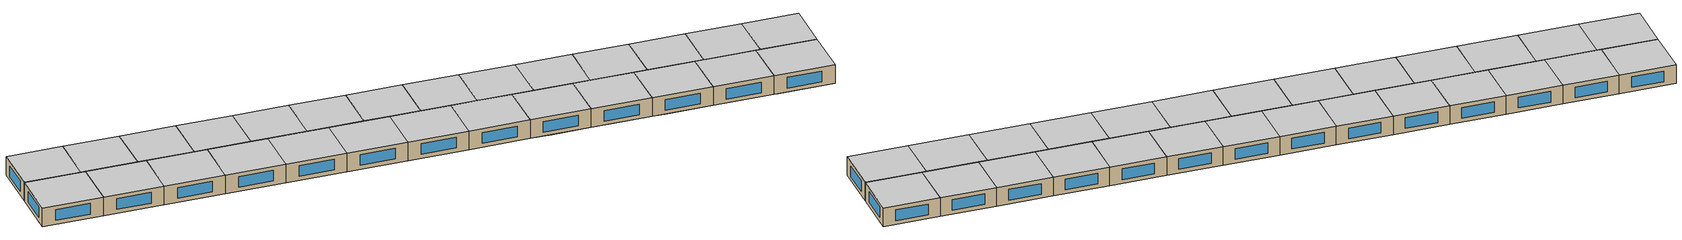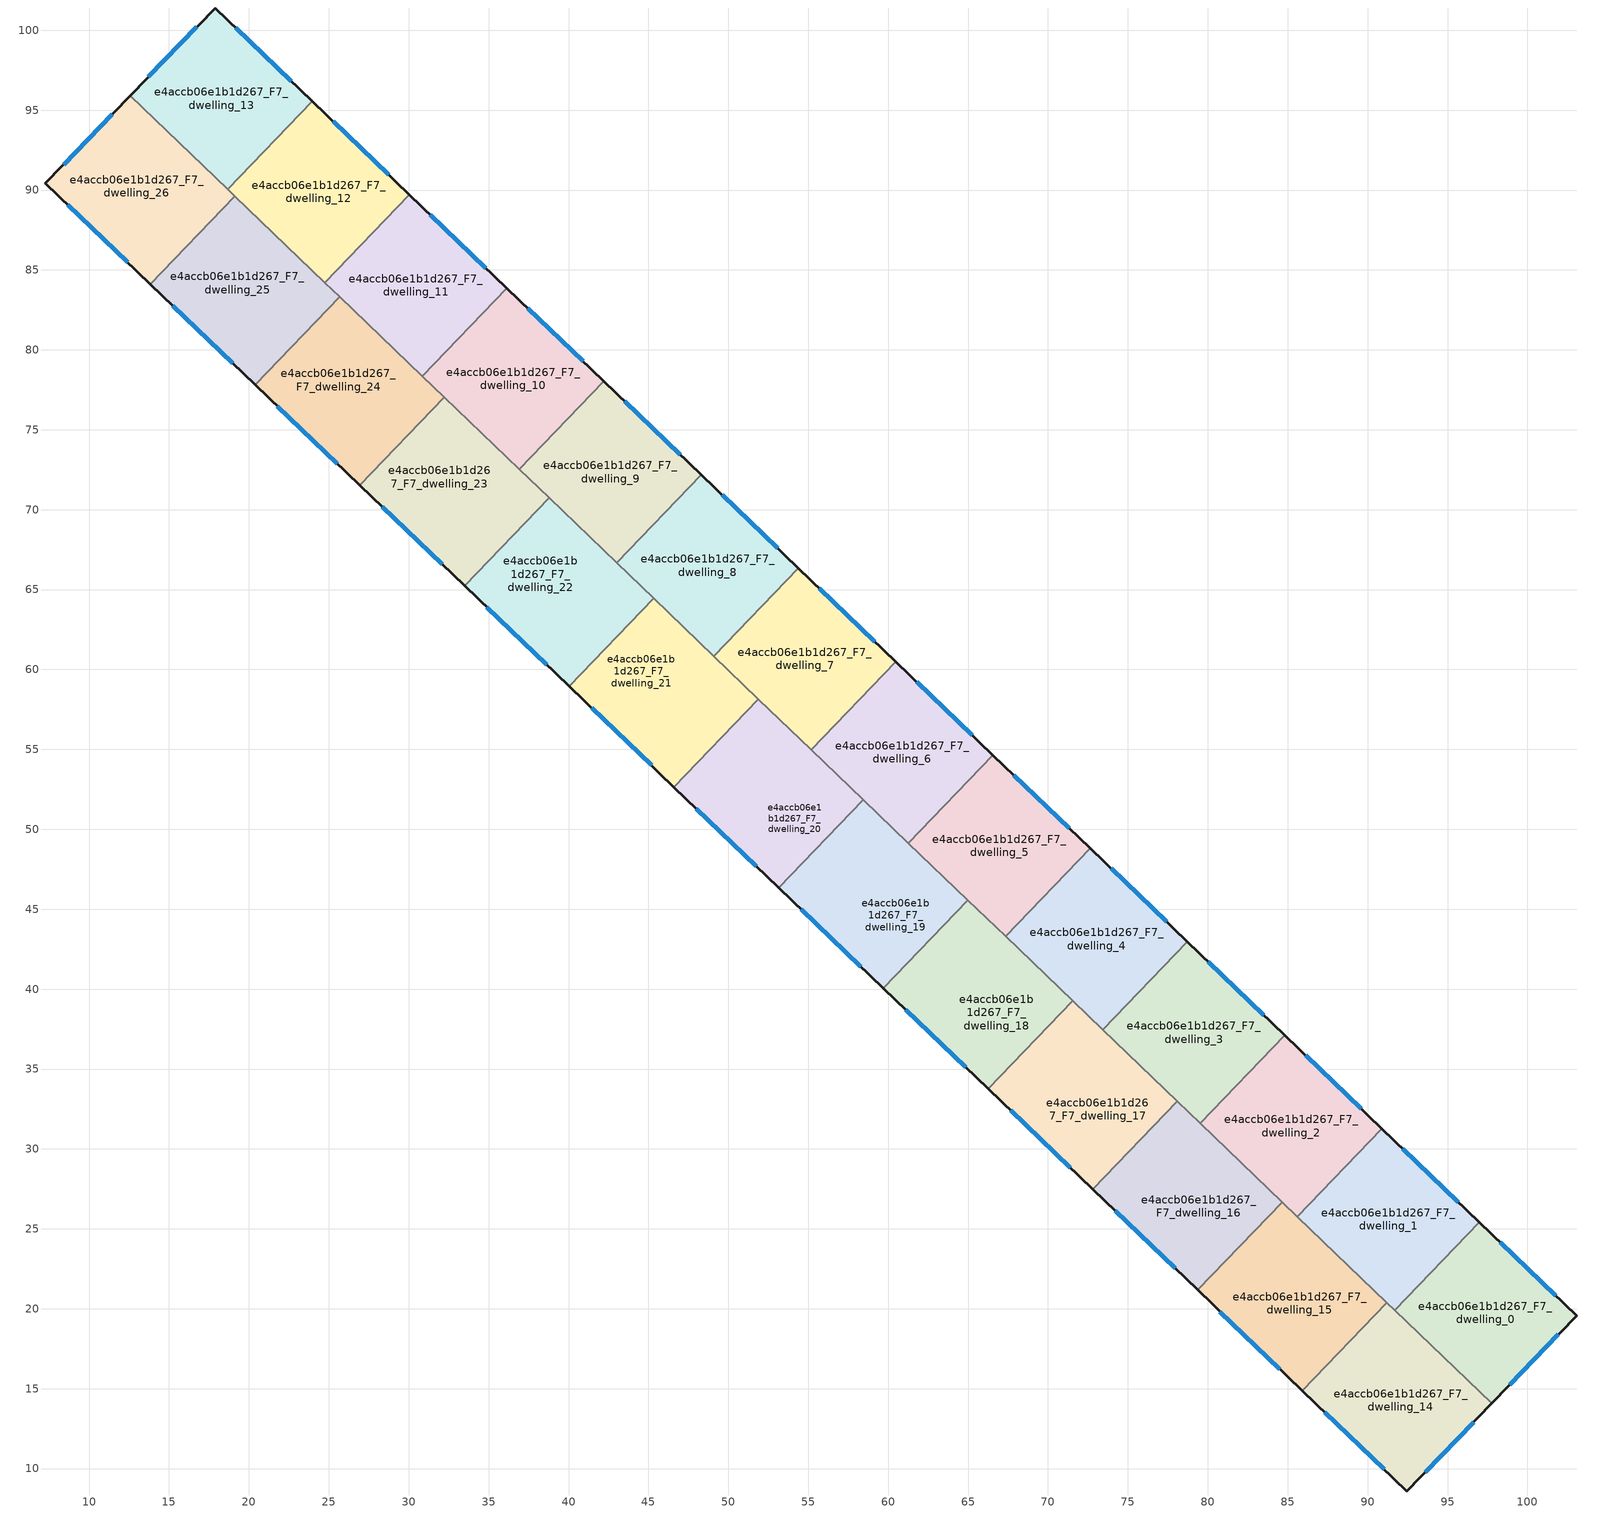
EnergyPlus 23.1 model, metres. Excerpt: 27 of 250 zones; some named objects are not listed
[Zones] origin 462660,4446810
e4accb06e1b1d267_F7_dwelling_0
 floor to e4accb06e1b1d267_F6_dwelling_0 (EU_floor_Construction): 103.08,19.57 97.77,14.08 91.69,19.91 96.98,25.42 z21
 wall outside (EU_wall_Construction): 97.77,14.08 103.08,19.57 96.98,25.42 z21:24
 wall to e4accb06e1b1d267_F7_dwelling_1 (EU_wall_Construction): 96.98,25.42 91.69,19.91 z21:24
 wall to e4accb06e1b1d267_F7_dwelling_14 (EU_wall_Construction): 91.69,19.91 97.77,14.08 z21:24
 window (EU_Window_Construction): 98.9,15.25 101.94,18.39 / 101.77,20.82 98.29,24.17 z21.64:23.36
 ceiling to e4accb06e1b1d267_F8_dwelling_0 (EU_floor_Construction): 97.77,14.08 103.08,19.57 96.98,25.42 91.69,19.91 z24
e4accb06e1b1d267_F7_dwelling_1
 floor to e4accb06e1b1d267_F6_dwelling_1 (EU_floor_Construction): 96.98,25.42 91.69,19.91 85.61,25.76 90.9,31.26 z21
 wall outside (EU_wall_Construction): 96.98,25.42 90.9,31.26 z21:24
 wall to e4accb06e1b1d267_F7_dwelling_2 (EU_wall_Construction): 90.9,31.26 85.61,25.76 z21:24
 wall to e4accb06e1b1d267_F7_dwelling_15 (EU_wall_Construction): 85.61,25.76 91.2,20.38 z21:24
 wall to e4accb06e1b1d267_F7_dwelling_14 (EU_wall_Construction): 91.2,20.38 91.69,19.91 z21:24
 window (EU_Window_Construction): 95.68,26.67 92.2,30.01 z21.64:23.36
 ceiling to e4accb06e1b1d267_F8_dwelling_1 (EU_floor_Construction): 91.69,19.91 96.98,25.42 90.9,31.26 85.61,25.76 z24
e4accb06e1b1d267_F7_dwelling_10
 floor to e4accb06e1b1d267_F6_dwelling_10 (EU_floor_Construction): 42.22,78.02 36.93,72.52 30.84,78.36 36.13,83.87 z21
 wall outside (EU_wall_Construction): 42.22,78.02 36.13,83.87 z21:24
 wall to e4accb06e1b1d267_F7_dwelling_9 (EU_wall_Construction): 36.93,72.52 42.22,78.02 z21:24
 wall to e4accb06e1b1d267_F7_dwelling_11 (EU_wall_Construction): 36.13,83.87 30.84,78.36 z21:24
 wall to e4accb06e1b1d267_F7_dwelling_23 (EU_wall_Construction): 32.23,77.03 36.93,72.52 z21:24
 wall to e4accb06e1b1d267_F7_dwelling_24 (EU_wall_Construction): 30.84,78.36 32.23,77.03 z21:24
 window (EU_Window_Construction): 40.91,79.27 37.44,82.62 z21.64:23.36
 ceiling to e4accb06e1b1d267_F8_dwelling_10 (EU_floor_Construction): 36.93,72.52 42.22,78.02 36.13,83.87 30.84,78.36 z24
e4accb06e1b1d267_F7_dwelling_11
 floor to e4accb06e1b1d267_F6_dwelling_11 (EU_floor_Construction): 36.13,83.87 30.84,78.36 24.76,84.21 30.05,89.71 z21
 wall outside (EU_wall_Construction): 36.13,83.87 30.05,89.71 z21:24
 wall to e4accb06e1b1d267_F7_dwelling_12 (EU_wall_Construction): 30.05,89.71 24.76,84.21 z21:24
 wall to e4accb06e1b1d267_F7_dwelling_24 (EU_wall_Construction): 25.67,83.33 30.84,78.36 z21:24
 wall to e4accb06e1b1d267_F7_dwelling_25 (EU_wall_Construction): 24.76,84.2 25.67,83.33 z21:24
 window (EU_Window_Construction): 34.83,85.12 31.35,88.46 z21.64:23.36
 ceiling to e4accb06e1b1d267_F8_dwelling_11 (EU_floor_Construction): 30.84,78.36 36.13,83.87 30.05,89.71 24.76,84.21 z24
e4accb06e1b1d267_F7_dwelling_12
 floor to e4accb06e1b1d267_F6_dwelling_12 (EU_floor_Construction): 30.05,89.71 24.76,84.21 18.67,90.05 23.96,95.56 z21
 wall outside (EU_wall_Construction): 30.05,89.71 23.96,95.56 z21:24
 wall to e4accb06e1b1d267_F7_dwelling_13 (EU_wall_Construction): 23.96,95.56 18.67,90.05 z21:24
 wall to e4accb06e1b1d267_F7_dwelling_25 (EU_wall_Construction): 19.12,89.62 24.76,84.21 z21:24
 wall to e4accb06e1b1d267_F7_dwelling_26 (EU_wall_Construction): 18.67,90.05 19.12,89.62 z21:24
 window (EU_Window_Construction): 28.74,90.96 25.27,94.3 z21.64:23.36
 ceiling to e4accb06e1b1d267_F8_dwelling_12 (EU_floor_Construction): 24.76,84.21 30.05,89.71 23.96,95.56 18.67,90.05 z24
e4accb06e1b1d267_F7_dwelling_13
 floor to e4accb06e1b1d267_F6_dwelling_13 (EU_floor_Construction): 23.96,95.56 18.67,90.05 12.58,95.91 17.89,101.39 z21
 wall outside (EU_wall_Construction): 23.96,95.56 17.89,101.39 12.58,95.91 z21:24
 wall to e4accb06e1b1d267_F7_dwelling_26 (EU_wall_Construction): 12.58,95.91 18.67,90.05 z21:24
 window (EU_Window_Construction): 16.75,100.22 13.72,97.08 / 22.66,96.81 19.19,100.14 z21.64:23.36
 ceiling to e4accb06e1b1d267_F8_dwelling_13 (EU_floor_Construction): 18.67,90.05 23.96,95.56 17.89,101.39 12.58,95.91 z24
e4accb06e1b1d267_F7_dwelling_14
 floor to e4accb06e1b1d267_F6_dwelling_14 (EU_floor_Construction): 97.77,14.08 92.46,8.6 86.38,14.43 91.67,19.93 z21
 floor to e4accb06e1b1d267_F6_dwelling_15 (EU_floor_Construction): 91.67,19.93 86.38,14.43 85.91,14.88 91.2,20.38 z21
 wall outside (EU_wall_Construction): 85.91,14.88 92.46,8.6 97.77,14.08 z21:24
 wall to e4accb06e1b1d267_F7_dwelling_15 (EU_wall_Construction): 91.2,20.38 85.91,14.88 z21:24
 window (EU_Window_Construction): 93.59,9.77 96.63,12.91 / 87.31,13.53 91.05,9.94 z21.64:23.36
 ceiling to e4accb06e1b1d267_F8_dwelling_14 (EU_floor_Construction): 92.46,8.6 97.77,14.08 91.2,20.38 85.91,14.88 z24
e4accb06e1b1d267_F7_dwelling_15
 floor to e4accb06e1b1d267_F6_dwelling_15 (EU_floor_Construction): 91.2,20.38 85.91,14.88 80.3,20.28 85.58,25.78 z21
 floor to e4accb06e1b1d267_F6_dwelling_16 (EU_floor_Construction): 85.58,25.78 80.3,20.28 79.36,21.17 84.65,26.68 z21
 wall outside (EU_wall_Construction): 79.36,21.17 85.91,14.88 z21:24
 wall to e4accb06e1b1d267_F7_dwelling_16 (EU_wall_Construction): 84.65,26.68 79.36,21.17 z21:24
 wall to e4accb06e1b1d267_F7_dwelling_2 (EU_wall_Construction): 85.61,25.76 84.65,26.68 z21:24
 window (EU_Window_Construction): 80.76,19.83 84.51,16.23 z21.64:23.36
 ceiling to e4accb06e1b1d267_F8_dwelling_15 (EU_floor_Construction): 85.91,14.88 91.2,20.38 84.65,26.68 79.36,21.17 z24
e4accb06e1b1d267_F7_dwelling_16
 floor to e4accb06e1b1d267_F6_dwelling_16 (EU_floor_Construction): 84.65,26.68 79.36,21.17 74.21,26.12 79.5,31.62 z21
 floor to e4accb06e1b1d267_F6_dwelling_17 (EU_floor_Construction): 79.5,31.62 74.21,26.12 72.81,27.47 78.1,32.97 z21
 wall outside (EU_wall_Construction): 72.81,27.47 79.36,21.17 z21:24
 wall to e4accb06e1b1d267_F7_dwelling_17 (EU_wall_Construction): 78.1,32.97 72.81,27.47 z21:24
 wall to e4accb06e1b1d267_F7_dwelling_2 (EU_wall_Construction): 84.65,26.68 79.52,31.6 z21:24
 wall to e4accb06e1b1d267_F7_dwelling_3 (EU_wall_Construction): 79.52,31.6 78.1,32.97 z21:24
 window (EU_Window_Construction): 74.21,26.12 77.96,22.52 z21.64:23.36
 ceiling to e4accb06e1b1d267_F8_dwelling_16 (EU_floor_Construction): 79.36,21.17 84.65,26.68 78.1,32.97 72.81,27.47 z24
e4accb06e1b1d267_F7_dwelling_17
 floor to e4accb06e1b1d267_F6_dwelling_17 (EU_floor_Construction): 78.1,32.97 72.81,27.47 68.13,31.96 73.41,37.47 z21
 floor to e4accb06e1b1d267_F6_dwelling_18 (EU_floor_Construction): 73.41,37.47 68.13,31.96 66.26,33.76 71.54,39.27 z21
 wall outside (EU_wall_Construction): 66.26,33.76 72.81,27.47 z21:24
 wall to e4accb06e1b1d267_F7_dwelling_18 (EU_wall_Construction): 71.54,39.27 66.26,33.76 z21:24
 wall to e4accb06e1b1d267_F7_dwelling_3 (EU_wall_Construction): 78.1,32.97 73.44,37.45 z21:24
 wall to e4accb06e1b1d267_F7_dwelling_4 (EU_wall_Construction): 73.44,37.45 71.54,39.27 z21:24
 window (EU_Window_Construction): 67.66,32.41 71.4,28.82 z21.64:23.36
 ceiling to e4accb06e1b1d267_F8_dwelling_17 (EU_floor_Construction): 72.81,27.47 78.1,32.97 71.54,39.27 66.26,33.76 z24
e4accb06e1b1d267_F7_dwelling_18
 floor to e4accb06e1b1d267_F6_dwelling_18 (EU_floor_Construction): 71.54,39.27 66.26,33.76 62.04,37.81 67.33,43.31 z21
 floor to e4accb06e1b1d267_F6_dwelling_19 (EU_floor_Construction): 67.33,43.31 62.04,37.81 59.7,40.06 64.99,45.56 z21
 wall outside (EU_wall_Construction): 59.7,40.06 66.26,33.76 z21:24
 wall to e4accb06e1b1d267_F7_dwelling_19 (EU_wall_Construction): 64.99,45.56 59.7,40.06 z21:24
 wall to e4accb06e1b1d267_F7_dwelling_4 (EU_wall_Construction): 71.54,39.27 67.35,43.29 z21:24
 wall to e4accb06e1b1d267_F7_dwelling_5 (EU_wall_Construction): 67.35,43.29 64.99,45.56 z21:24
 window (EU_Window_Construction): 61.11,38.71 64.85,35.11 z21.64:23.36
 ceiling to e4accb06e1b1d267_F8_dwelling_18 (EU_floor_Construction): 66.26,33.76 71.54,39.27 64.99,45.56 59.7,40.06 z24
e4accb06e1b1d267_F7_dwelling_19
 floor to e4accb06e1b1d267_F6_dwelling_20 (EU_floor_Construction): 61.24,49.16 55.96,43.65 53.15,46.35 58.44,51.86 z21
 floor adiabatic (EU_floor_Construction): 64.99,45.56 59.7,40.06 55.96,43.65 61.24,49.16 z21
 wall outside (EU_wall_Construction): 53.15,46.35 59.7,40.06 z21:24
 wall to e4accb06e1b1d267_F7_dwelling_20 (EU_wall_Construction): 58.44,51.86 53.15,46.35 z21:24
 wall to e4accb06e1b1d267_F7_dwelling_5 (EU_wall_Construction): 64.99,45.56 61.27,49.14 z21:24
 wall to e4accb06e1b1d267_F7_dwelling_6 (EU_wall_Construction): 61.27,49.14 58.44,51.86 z21:24
 window (EU_Window_Construction): 54.55,45 58.3,41.41 z21.64:23.36
 ceiling to e4accb06e1b1d267_F8_dwelling_19 (EU_floor_Construction): 59.7,40.06 64.99,45.56 58.44,51.86 53.15,46.35 z24
e4accb06e1b1d267_F7_dwelling_2
 floor to e4accb06e1b1d267_F6_dwelling_2 (EU_floor_Construction): 90.9,31.26 85.61,25.76 79.52,31.6 84.81,37.11 z21
 wall outside (EU_wall_Construction): 90.9,31.26 84.81,37.11 z21:24
 wall to e4accb06e1b1d267_F7_dwelling_3 (EU_wall_Construction): 84.81,37.11 79.52,31.6 z21:24
 window (EU_Window_Construction): 89.59,32.52 86.11,35.86 z21.64:23.36
 ceiling to e4accb06e1b1d267_F8_dwelling_2 (EU_floor_Construction): 85.61,25.76 90.9,31.26 84.81,37.11 79.52,31.6 z24
e4accb06e1b1d267_F7_dwelling_20
 floor to e4accb06e1b1d267_F6_dwelling_20 (EU_floor_Construction): 58.44,51.86 53.15,46.35 49.87,49.5 55.16,55 z21
 floor to e4accb06e1b1d267_F6_dwelling_21 (EU_floor_Construction): 55.16,55 49.87,49.5 46.6,52.64 51.88,58.15 z21
 wall outside (EU_wall_Construction): 46.6,52.64 53.15,46.35 z21:24
 wall to e4accb06e1b1d267_F7_dwelling_21 (EU_wall_Construction): 51.88,58.15 46.6,52.64 z21:24
 wall to e4accb06e1b1d267_F7_dwelling_7 (EU_wall_Construction): 55.18,54.98 51.88,58.15 z21:24
 wall to e4accb06e1b1d267_F7_dwelling_6 (EU_wall_Construction): 58.44,51.86 55.18,54.98 z21:24
 window (EU_Window_Construction): 48,51.3 51.75,47.7 z21.64:23.36
 ceiling to e4accb06e1b1d267_F8_dwelling_20 (EU_floor_Construction): 53.15,46.35 58.44,51.86 51.88,58.15 46.6,52.64 z24
e4accb06e1b1d267_F7_dwelling_21
 floor to e4accb06e1b1d267_F6_dwelling_21 (EU_floor_Construction): 51.88,58.15 46.6,52.64 43.79,55.34 49.08,60.85 z21
 floor to e4accb06e1b1d267_F6_dwelling_22 (EU_floor_Construction): 49.08,60.85 43.79,55.34 40.04,58.94 45.33,64.44 z21
 wall outside (EU_wall_Construction): 40.04,58.94 46.6,52.64 z21:24
 wall to e4accb06e1b1d267_F7_dwelling_22 (EU_wall_Construction): 45.33,64.44 40.04,58.94 z21:24
 wall to e4accb06e1b1d267_F7_dwelling_8 (EU_wall_Construction): 49.1,60.83 45.33,64.44 z21:24
 wall to e4accb06e1b1d267_F7_dwelling_7 (EU_wall_Construction): 51.88,58.15 49.1,60.83 z21:24
 window (EU_Window_Construction): 41.45,57.59 45.19,53.99 z21.64:23.36
 ceiling to e4accb06e1b1d267_F8_dwelling_21 (EU_floor_Construction): 46.6,52.64 51.88,58.15 45.33,64.44 40.04,58.94 z24
e4accb06e1b1d267_F7_dwelling_22
 floor to e4accb06e1b1d267_F6_dwelling_22 (EU_floor_Construction): 45.33,64.44 40.04,58.94 37.7,61.19 42.99,66.69 z21
 floor to e4accb06e1b1d267_F6_dwelling_23 (EU_floor_Construction): 42.99,66.69 37.7,61.19 33.49,65.23 38.78,70.74 z21
 wall outside (EU_wall_Construction): 33.49,65.23 40.04,58.94 z21:24
 wall to e4accb06e1b1d267_F7_dwelling_23 (EU_wall_Construction): 38.78,70.74 33.49,65.23 z21:24
 wall to e4accb06e1b1d267_F7_dwelling_9 (EU_wall_Construction): 43.01,66.67 38.78,70.74 z21:24
 wall to e4accb06e1b1d267_F7_dwelling_8 (EU_wall_Construction): 45.33,64.44 43.01,66.67 z21:24
 window (EU_Window_Construction): 34.89,63.88 38.64,60.29 z21.64:23.36
 ceiling to e4accb06e1b1d267_F8_dwelling_22 (EU_floor_Construction): 40.04,58.94 45.33,64.44 38.78,70.74 33.49,65.23 z24
e4accb06e1b1d267_F7_dwelling_23
 floor to e4accb06e1b1d267_F6_dwelling_24 (EU_floor_Construction): 36.91,72.54 31.62,67.03 26.94,71.53 32.23,77.03 z21
 floor to e4accb06e1b1d267_F6_dwelling_23 (EU_floor_Construction): 38.78,70.74 33.49,65.23 31.62,67.03 36.91,72.54 z21
 wall outside (EU_wall_Construction): 26.94,71.53 33.49,65.23 z21:24
 wall to e4accb06e1b1d267_F7_dwelling_24 (EU_wall_Construction): 32.23,77.03 26.94,71.53 z21:24
 wall to e4accb06e1b1d267_F7_dwelling_9 (EU_wall_Construction): 38.78,70.74 36.93,72.52 z21:24
 window (EU_Window_Construction): 28.34,70.18 32.09,66.58 z21.64:23.36
 ceiling to e4accb06e1b1d267_F8_dwelling_23 (EU_floor_Construction): 33.49,65.23 38.78,70.74 32.23,77.03 26.94,71.53 z24
e4accb06e1b1d267_F7_dwelling_24
 floor to e4accb06e1b1d267_F6_dwelling_25 (EU_floor_Construction): 30.82,78.38 25.53,72.88 20.39,77.82 25.67,83.33 z21
 floor to e4accb06e1b1d267_F6_dwelling_24 (EU_floor_Construction): 32.23,77.03 26.94,71.53 25.53,72.88 30.82,78.38 30.83,78.37 z21
 wall outside (EU_wall_Construction): 20.39,77.82 26.94,71.53 z21:24
 wall to e4accb06e1b1d267_F7_dwelling_25 (EU_wall_Construction): 25.67,83.33 20.39,77.82 z21:24
 window (EU_Window_Construction): 21.79,76.47 25.53,72.88 z21.64:23.36
 ceiling to e4accb06e1b1d267_F8_dwelling_24 (EU_floor_Construction): 26.94,71.53 32.23,77.03 25.67,83.33 20.39,77.82 z24
e4accb06e1b1d267_F7_dwelling_25
 floor to e4accb06e1b1d267_F6_dwelling_25 (EU_floor_Construction): 25.67,83.33 20.39,77.82 19.45,78.72 24.74,84.23 z21
 floor to e4accb06e1b1d267_F6_dwelling_26 (EU_floor_Construction): 24.74,84.23 19.45,78.72 13.83,84.12 19.12,89.62 z21
 wall outside (EU_wall_Construction): 13.83,84.12 20.39,77.82 z21:24
 wall to e4accb06e1b1d267_F7_dwelling_26 (EU_wall_Construction): 19.12,89.62 13.83,84.12 z21:24
 window (EU_Window_Construction): 15.24,82.77 18.98,79.17 z21.64:23.36
 ceiling to e4accb06e1b1d267_F8_dwelling_25 (EU_floor_Construction): 20.39,77.82 25.67,83.33 19.12,89.62 13.83,84.12 z24
e4accb06e1b1d267_F7_dwelling_26
 floor to e4accb06e1b1d267_F6_dwelling_26 (EU_floor_Construction): 19.12,89.62 13.83,84.12 13.36,84.57 18.65,90.07 z21
 floor to e4accb06e1b1d267_F6_dwelling_27 (EU_floor_Construction): 18.65,90.07 13.36,84.57 7.27,90.42 12.58,95.91 z21
 wall outside (EU_wall_Construction): 12.58,95.91 7.27,90.42 13.83,84.12 z21:24
 window (EU_Window_Construction): 8.67,89.07 12.43,85.47 / 11.44,94.73 8.41,91.6 z21.64:23.36
 ceiling to e4accb06e1b1d267_F8_dwelling_26 (EU_floor_Construction): 13.83,84.12 19.12,89.62 12.58,95.91 7.27,90.42 z24
e4accb06e1b1d267_F7_dwelling_3
 floor to e4accb06e1b1d267_F6_dwelling_3 (EU_floor_Construction): 84.81,37.11 79.52,31.6 73.44,37.45 78.73,42.95 z21
 wall outside (EU_wall_Construction): 84.81,37.11 78.73,42.95 z21:24
 wall to e4accb06e1b1d267_F7_dwelling_4 (EU_wall_Construction): 78.73,42.95 73.44,37.45 z21:24
 window (EU_Window_Construction): 83.51,38.36 80.03,41.7 z21.64:23.36
 ceiling to e4accb06e1b1d267_F8_dwelling_3 (EU_floor_Construction): 79.52,31.6 84.81,37.11 78.73,42.95 73.44,37.45 z24
e4accb06e1b1d267_F7_dwelling_4
 floor to e4accb06e1b1d267_F6_dwelling_4 (EU_floor_Construction): 78.73,42.95 73.44,37.45 67.35,43.29 72.64,48.8 z21
 wall outside (EU_wall_Construction): 78.73,42.95 72.64,48.8 z21:24
 wall to e4accb06e1b1d267_F7_dwelling_5 (EU_wall_Construction): 72.64,48.8 67.35,43.29 z21:24
 window (EU_Window_Construction): 77.42,44.21 73.94,47.55 z21.64:23.36
 ceiling to e4accb06e1b1d267_F8_dwelling_4 (EU_floor_Construction): 73.44,37.45 78.73,42.95 72.64,48.8 67.35,43.29 z24
e4accb06e1b1d267_F7_dwelling_5
 floor to e4accb06e1b1d267_F6_dwelling_5 (EU_floor_Construction): 72.64,48.8 67.35,43.29 61.27,49.14 66.56,54.64 z21
 wall outside (EU_wall_Construction): 72.64,48.8 66.56,54.64 z21:24
 wall to e4accb06e1b1d267_F7_dwelling_6 (EU_wall_Construction): 66.56,54.64 61.27,49.14 z21:24
 window (EU_Window_Construction): 71.34,50.05 67.86,53.39 z21.64:23.36
 ceiling to e4accb06e1b1d267_F8_dwelling_5 (EU_floor_Construction): 67.35,43.29 72.64,48.8 66.56,54.64 61.27,49.14 z24
e4accb06e1b1d267_F7_dwelling_6
 floor to e4accb06e1b1d267_F6_dwelling_6 (EU_floor_Construction): 66.56,54.64 61.27,49.14 55.18,54.98 60.47,60.49 z21
 wall outside (EU_wall_Construction): 66.56,54.64 60.47,60.49 z21:24
 wall to e4accb06e1b1d267_F7_dwelling_7 (EU_wall_Construction): 60.47,60.49 55.18,54.98 z21:24
 window (EU_Window_Construction): 65.25,55.9 61.78,59.24 z21.64:23.36
 ceiling to e4accb06e1b1d267_F8_dwelling_6 (EU_floor_Construction): 61.27,49.14 66.56,54.64 60.47,60.49 55.18,54.98 z24
e4accb06e1b1d267_F7_dwelling_7
 floor to e4accb06e1b1d267_F6_dwelling_7 (EU_floor_Construction): 60.47,60.49 55.18,54.98 49.1,60.83 54.39,66.33 z21
 wall outside (EU_wall_Construction): 60.47,60.49 54.39,66.33 z21:24
 wall to e4accb06e1b1d267_F7_dwelling_8 (EU_wall_Construction): 54.39,66.33 49.1,60.83 z21:24
 window (EU_Window_Construction): 59.17,61.74 55.69,65.08 z21.64:23.36
 ceiling to e4accb06e1b1d267_F8_dwelling_7 (EU_floor_Construction): 55.18,54.98 60.47,60.49 54.39,66.33 49.1,60.83 z24
e4accb06e1b1d267_F7_dwelling_8
 floor to e4accb06e1b1d267_F6_dwelling_8 (EU_floor_Construction): 54.39,66.33 49.1,60.83 43.01,66.67 48.3,72.18 z21
 wall outside (EU_wall_Construction): 54.39,66.33 48.3,72.18 z21:24
 wall to e4accb06e1b1d267_F7_dwelling_9 (EU_wall_Construction): 48.3,72.18 43.01,66.67 z21:24
 window (EU_Window_Construction): 53.08,67.58 49.61,70.93 z21.64:23.36
 ceiling to e4accb06e1b1d267_F8_dwelling_8 (EU_floor_Construction): 49.1,60.83 54.39,66.33 48.3,72.18 43.01,66.67 z24
e4accb06e1b1d267_F7_dwelling_9
 floor to e4accb06e1b1d267_F6_dwelling_9 (EU_floor_Construction): 48.3,72.18 43.01,66.67 36.93,72.52 42.22,78.02 z21
 wall outside (EU_wall_Construction): 48.3,72.18 42.22,78.02 z21:24
 window (EU_Window_Construction): 47,73.43 43.52,76.77 z21.64:23.36
 ceiling to e4accb06e1b1d267_F8_dwelling_9 (EU_floor_Construction): 43.01,66.67 48.3,72.18 42.22,78.02 36.93,72.52 z24
[Building]
EU S2 Campaign: North Axis=0; Terrain=City; Solar Distribution=FullExterior
[Site:Location]
Yerevan-Zvartnots.Intl.AP: Latitude=40.15; Longitude=44.383; Time Zone=4; Elevation=854
[SizingPeriod:WeatherFileDays]
AnnualSizingPeriod: Begin Month=1; Begin Day of Month=1; End Month=12; End Day of Month=31; Day of Week for Start Day=Monday; Use Weather File Daylight Saving Period=No; Use Weather File Rain and Snow Indicators=No
[MATERIAL]
EU_InternalMass_Material: Roughness=MediumRough; Thickness=0.1; Conductivity=1; Density=1800; Specific Heat=900; Thermal Absorptance=0.9; Solar Absorptance=0.7; Visible Absorptance=0.7
[MATERIAL:NOMASS] Roughness=MediumRough; Thermal Absorptance=0.9; Solar Absorptance=0.7; Visible Absorptance=0.7
Name | Thermal Resistance
EU_wall_NoMass | 1.05043
EU_floor_NoMass | 0.478065
[WINDOWMATERIAL:SIMPLEGLAZINGSYSTEM]
EU_Window_SimpleGlazing: UFactor=2.5566; Solar Heat Gain Coefficient=0.75; Visible Transmittance=0.75
[CONSTRUCTION]
EU_wall_Construction: EU_wall_NoMass
EU_floor_Construction: EU_floor_NoMass
EU_Window_Construction: EU_Window_SimpleGlazing
EU_InternalMass_Construction: EU_InternalMass_Material
[ZONE] Type=1; Multiplier=1; Ceiling Height=autocalculate; Floor Area=autocalculate; Part of Total Floor Area=Yes
Name | Volume
e4accb06e1b1d267_F7_dwelling_0 | 193.231
e4accb06e1b1d267_F7_dwelling_1; e4accb06e1b1d267_F7_dwelling_12 | 193.237
e4accb06e1b1d267_F7_dwelling_10 | 193.238
e4accb06e1b1d267_F7_dwelling_11 | 193.222
e4accb06e1b1d267_F7_dwelling_13 | 193.247
e4accb06e1b1d267_F7_dwelling_14 | 208.083
e4accb06e1b1d267_F7_dwelling_15 | 208.108
e4accb06e1b1d267_F7_dwelling_16; e4accb06e1b1d267_F7_dwelling_21 | 208.072
e4accb06e1b1d267_F7_dwelling_17; e4accb06e1b1d267_F7_dwelling_23; e4accb06e1b1d267_F7_dwelling_25 | 208.088
e4accb06e1b1d267_F7_dwelling_18; e4accb06e1b1d267_F7_dwelling_22 | 208.089
e4accb06e1b1d267_F7_dwelling_19 | 208.07
e4accb06e1b1d267_F7_dwelling_2 | 193.239
e4accb06e1b1d267_F7_dwelling_20; e4accb06e1b1d267_F7_dwelling_24 | 208.071
e4accb06e1b1d267_F7_dwelling_26 | 208.082
e4accb06e1b1d267_F7_dwelling_3; e4accb06e1b1d267_F7_dwelling_5; e4accb06e1b1d267_F7_dwelling_7; e4accb06e1b1d267_F7_dwelling_9 | 193.255
e4accb06e1b1d267_F7_dwelling_4 | 193.254
e4accb06e1b1d267_F7_dwelling_6 | 193.223
e4accb06e1b1d267_F7_dwelling_8 | 193.256
[INTERNALMASS] Construction=EU_InternalMass_Construction
Name | Zone or ZoneList | Surface Area
e4accb06e1b1d267_F7_dwelling_0_EU_InternalMass | e4accb06e1b1d267_F7_dwelling_0 | 64.4103
e4accb06e1b1d267_F7_dwelling_1_EU_InternalMass | e4accb06e1b1d267_F7_dwelling_1 | 64.4125
e4accb06e1b1d267_F7_dwelling_2_EU_InternalMass | e4accb06e1b1d267_F7_dwelling_2 | 64.4129
e4accb06e1b1d267_F7_dwelling_3_EU_InternalMass | e4accb06e1b1d267_F7_dwelling_3 | 64.4182
e4accb06e1b1d267_F7_dwelling_4_EU_InternalMass | e4accb06e1b1d267_F7_dwelling_4 | 64.4182
e4accb06e1b1d267_F7_dwelling_5_EU_InternalMass | e4accb06e1b1d267_F7_dwelling_5 | 64.4182
e4accb06e1b1d267_F7_dwelling_6_EU_InternalMass | e4accb06e1b1d267_F7_dwelling_6 | 64.4074
e4accb06e1b1d267_F7_dwelling_7_EU_InternalMass | e4accb06e1b1d267_F7_dwelling_7 | 64.4186
e4accb06e1b1d267_F7_dwelling_8_EU_InternalMass | e4accb06e1b1d267_F7_dwelling_8 | 64.4186
e4accb06e1b1d267_F7_dwelling_9_EU_InternalMass | e4accb06e1b1d267_F7_dwelling_9 | 64.4182
e4accb06e1b1d267_F7_dwelling_10_EU_InternalMass | e4accb06e1b1d267_F7_dwelling_10 | 64.4125
e4accb06e1b1d267_F7_dwelling_11_EU_InternalMass | e4accb06e1b1d267_F7_dwelling_11 | 64.4071
e4accb06e1b1d267_F7_dwelling_12_EU_InternalMass | e4accb06e1b1d267_F7_dwelling_12 | 64.4125
e4accb06e1b1d267_F7_dwelling_13_EU_InternalMass | e4accb06e1b1d267_F7_dwelling_13 | 64.416
e4accb06e1b1d267_F7_dwelling_14_EU_InternalMass | e4accb06e1b1d267_F7_dwelling_14 | 69.361
e4accb06e1b1d267_F7_dwelling_15_EU_InternalMass | e4accb06e1b1d267_F7_dwelling_15 | 69.3692
e4accb06e1b1d267_F7_dwelling_16_EU_InternalMass | e4accb06e1b1d267_F7_dwelling_16 | 69.3573
e4accb06e1b1d267_F7_dwelling_17_EU_InternalMass | e4accb06e1b1d267_F7_dwelling_17 | 69.3629
e4accb06e1b1d267_F7_dwelling_18_EU_InternalMass | e4accb06e1b1d267_F7_dwelling_18 | 69.3629
e4accb06e1b1d267_F7_dwelling_19_EU_InternalMass | e4accb06e1b1d267_F7_dwelling_19 | 69.3569
e4accb06e1b1d267_F7_dwelling_20_EU_InternalMass | e4accb06e1b1d267_F7_dwelling_20 | 69.3569
e4accb06e1b1d267_F7_dwelling_21_EU_InternalMass | e4accb06e1b1d267_F7_dwelling_21 | 69.3573
e4accb06e1b1d267_F7_dwelling_22_EU_InternalMass | e4accb06e1b1d267_F7_dwelling_22 | 69.3633
e4accb06e1b1d267_F7_dwelling_23_EU_InternalMass | e4accb06e1b1d267_F7_dwelling_23 | 69.3629
e4accb06e1b1d267_F7_dwelling_24_EU_InternalMass | e4accb06e1b1d267_F7_dwelling_24 | 69.3569
e4accb06e1b1d267_F7_dwelling_25_EU_InternalMass | e4accb06e1b1d267_F7_dwelling_25 | 69.3629
e4accb06e1b1d267_F7_dwelling_26_EU_InternalMass | e4accb06e1b1d267_F7_dwelling_26 | 69.3606
[OTHEREQUIPMENT] Fuel Type=Electricity; Design Level Calculation Method=Watts/Area; Power per Zone Floor Area=1; Fraction Latent=0; Fraction Radiant=0; Fraction Lost=0; Carbon Dioxide Generation Rate=0; EndUse Subcategory=EU_Step8_InternalGains
Name | Zone or ZoneList or Space or SpaceList | Schedule
EU_Step8_InternalGain_e4accb06e1b1d267_F7_dwelling_0_f000 | e4accb06e1b1d267_F7_dwelling_0 | EU_Step8_GainSchedule_e4accb06e1b1d267_F7_dwelling_0_f000
EU_Step8_InternalGain_e4accb06e1b1d267_F7_dwelling_1_f000 | e4accb06e1b1d267_F7_dwelling_1 | EU_Step8_GainSchedule_e4accb06e1b1d267_F7_dwelling_1_f000
EU_Step8_InternalGain_e4accb06e1b1d267_F7_dwelling_2_f000 | e4accb06e1b1d267_F7_dwelling_2 | EU_Step8_GainSchedule_e4accb06e1b1d267_F7_dwelling_2_f000
EU_Step8_InternalGain_e4accb06e1b1d267_F7_dwelling_3_f000 | e4accb06e1b1d267_F7_dwelling_3 | EU_Step8_GainSchedule_e4accb06e1b1d267_F7_dwelling_3_f000
EU_Step8_InternalGain_e4accb06e1b1d267_F7_dwelling_4_f000 | e4accb06e1b1d267_F7_dwelling_4 | EU_Step8_GainSchedule_e4accb06e1b1d267_F7_dwelling_4_f000
EU_Step8_InternalGain_e4accb06e1b1d267_F7_dwelling_5_f000 | e4accb06e1b1d267_F7_dwelling_5 | EU_Step8_GainSchedule_e4accb06e1b1d267_F7_dwelling_5_f000
EU_Step8_InternalGain_e4accb06e1b1d267_F7_dwelling_6_f000 | e4accb06e1b1d267_F7_dwelling_6 | EU_Step8_GainSchedule_e4accb06e1b1d267_F7_dwelling_6_f000
EU_Step8_InternalGain_e4accb06e1b1d267_F7_dwelling_7_f000 | e4accb06e1b1d267_F7_dwelling_7 | EU_Step8_GainSchedule_e4accb06e1b1d267_F7_dwelling_7_f000
EU_Step8_InternalGain_e4accb06e1b1d267_F7_dwelling_8_f000 | e4accb06e1b1d267_F7_dwelling_8 | EU_Step8_GainSchedule_e4accb06e1b1d267_F7_dwelling_8_f000
EU_Step8_InternalGain_e4accb06e1b1d267_F7_dwelling_9_f000 | e4accb06e1b1d267_F7_dwelling_9 | EU_Step8_GainSchedule_e4accb06e1b1d267_F7_dwelling_9_f000
EU_Step8_InternalGain_e4accb06e1b1d267_F7_dwelling_10_f000 | e4accb06e1b1d267_F7_dwelling_10 | EU_Step8_GainSchedule_e4accb06e1b1d267_F7_dwelling_10_f000
EU_Step8_InternalGain_e4accb06e1b1d267_F7_dwelling_11_f000 | e4accb06e1b1d267_F7_dwelling_11 | EU_Step8_GainSchedule_e4accb06e1b1d267_F7_dwelling_11_f000
EU_Step8_InternalGain_e4accb06e1b1d267_F7_dwelling_12_f000 | e4accb06e1b1d267_F7_dwelling_12 | EU_Step8_GainSchedule_e4accb06e1b1d267_F7_dwelling_12_f000
EU_Step8_InternalGain_e4accb06e1b1d267_F7_dwelling_13_f000 | e4accb06e1b1d267_F7_dwelling_13 | EU_Step8_GainSchedule_e4accb06e1b1d267_F7_dwelling_13_f000
EU_Step8_InternalGain_e4accb06e1b1d267_F7_dwelling_14_f000 | e4accb06e1b1d267_F7_dwelling_14 | EU_Step8_GainSchedule_e4accb06e1b1d267_F7_dwelling_14_f000
EU_Step8_InternalGain_e4accb06e1b1d267_F7_dwelling_15_f000 | e4accb06e1b1d267_F7_dwelling_15 | EU_Step8_GainSchedule_e4accb06e1b1d267_F7_dwelling_15_f000
EU_Step8_InternalGain_e4accb06e1b1d267_F7_dwelling_16_f000 | e4accb06e1b1d267_F7_dwelling_16 | EU_Step8_GainSchedule_e4accb06e1b1d267_F7_dwelling_16_f000
EU_Step8_InternalGain_e4accb06e1b1d267_F7_dwelling_17_f000 | e4accb06e1b1d267_F7_dwelling_17 | EU_Step8_GainSchedule_e4accb06e1b1d267_F7_dwelling_17_f000
EU_Step8_InternalGain_e4accb06e1b1d267_F7_dwelling_18_f000 | e4accb06e1b1d267_F7_dwelling_18 | EU_Step8_GainSchedule_e4accb06e1b1d267_F7_dwelling_18_f000
EU_Step8_InternalGain_e4accb06e1b1d267_F7_dwelling_19_f000 | e4accb06e1b1d267_F7_dwelling_19 | EU_Step8_GainSchedule_e4accb06e1b1d267_F7_dwelling_19_f000
EU_Step8_InternalGain_e4accb06e1b1d267_F7_dwelling_20_f000 | e4accb06e1b1d267_F7_dwelling_20 | EU_Step8_GainSchedule_e4accb06e1b1d267_F7_dwelling_20_f000
EU_Step8_InternalGain_e4accb06e1b1d267_F7_dwelling_21_f000 | e4accb06e1b1d267_F7_dwelling_21 | EU_Step8_GainSchedule_e4accb06e1b1d267_F7_dwelling_21_f000
EU_Step8_InternalGain_e4accb06e1b1d267_F7_dwelling_22_f000 | e4accb06e1b1d267_F7_dwelling_22 | EU_Step8_GainSchedule_e4accb06e1b1d267_F7_dwelling_22_f000
EU_Step8_InternalGain_e4accb06e1b1d267_F7_dwelling_23_f000 | e4accb06e1b1d267_F7_dwelling_23 | EU_Step8_GainSchedule_e4accb06e1b1d267_F7_dwelling_23_f000
EU_Step8_InternalGain_e4accb06e1b1d267_F7_dwelling_24_f000 | e4accb06e1b1d267_F7_dwelling_24 | EU_Step8_GainSchedule_e4accb06e1b1d267_F7_dwelling_24_f000
EU_Step8_InternalGain_e4accb06e1b1d267_F7_dwelling_25_f000 | e4accb06e1b1d267_F7_dwelling_25 | EU_Step8_GainSchedule_e4accb06e1b1d267_F7_dwelling_25_f000
EU_Step8_InternalGain_e4accb06e1b1d267_F7_dwelling_26_f000 | e4accb06e1b1d267_F7_dwelling_26 | EU_Step8_GainSchedule_e4accb06e1b1d267_F7_dwelling_26_f000
[ZONEVENTILATION:DESIGNFLOWRATE] Schedule=EU_AlwaysOn; Design Flow Rate Calculation Method=AirChanges/Hour; Air Changes per Hour=0.557805; Ventilation Type=Natural; Fan Pressure Rise=0; Fan Total Efficiency=1; Constant Term Coefficient=1; Temperature Term Coefficient=0; Velocity Term Coefficient=0; Velocity Squared Term Coefficient=0; Minimum Indoor Temperature=-100; Maximum Indoor Temperature=100; Delta Temperature=-100; Minimum Outdoor Temperature=-100; Maximum Outdoor Temperature=100; Maximum Wind Speed=40
Name | Zone or ZoneList or Space or SpaceList
EU_ConstantAir_e4accb06e1b1d267_F7_dwelling_0 | e4accb06e1b1d267_F7_dwelling_0
EU_ConstantAir_e4accb06e1b1d267_F7_dwelling_1 | e4accb06e1b1d267_F7_dwelling_1
EU_ConstantAir_e4accb06e1b1d267_F7_dwelling_2 | e4accb06e1b1d267_F7_dwelling_2
EU_ConstantAir_e4accb06e1b1d267_F7_dwelling_3 | e4accb06e1b1d267_F7_dwelling_3
EU_ConstantAir_e4accb06e1b1d267_F7_dwelling_4 | e4accb06e1b1d267_F7_dwelling_4
EU_ConstantAir_e4accb06e1b1d267_F7_dwelling_5 | e4accb06e1b1d267_F7_dwelling_5
EU_ConstantAir_e4accb06e1b1d267_F7_dwelling_6 | e4accb06e1b1d267_F7_dwelling_6
EU_ConstantAir_e4accb06e1b1d267_F7_dwelling_7 | e4accb06e1b1d267_F7_dwelling_7
EU_ConstantAir_e4accb06e1b1d267_F7_dwelling_8 | e4accb06e1b1d267_F7_dwelling_8
EU_ConstantAir_e4accb06e1b1d267_F7_dwelling_9 | e4accb06e1b1d267_F7_dwelling_9
EU_ConstantAir_e4accb06e1b1d267_F7_dwelling_10 | e4accb06e1b1d267_F7_dwelling_10
EU_ConstantAir_e4accb06e1b1d267_F7_dwelling_11 | e4accb06e1b1d267_F7_dwelling_11
EU_ConstantAir_e4accb06e1b1d267_F7_dwelling_12 | e4accb06e1b1d267_F7_dwelling_12
EU_ConstantAir_e4accb06e1b1d267_F7_dwelling_13 | e4accb06e1b1d267_F7_dwelling_13
EU_ConstantAir_e4accb06e1b1d267_F7_dwelling_14 | e4accb06e1b1d267_F7_dwelling_14
EU_ConstantAir_e4accb06e1b1d267_F7_dwelling_15 | e4accb06e1b1d267_F7_dwelling_15
EU_ConstantAir_e4accb06e1b1d267_F7_dwelling_16 | e4accb06e1b1d267_F7_dwelling_16
EU_ConstantAir_e4accb06e1b1d267_F7_dwelling_17 | e4accb06e1b1d267_F7_dwelling_17
EU_ConstantAir_e4accb06e1b1d267_F7_dwelling_18 | e4accb06e1b1d267_F7_dwelling_18
EU_ConstantAir_e4accb06e1b1d267_F7_dwelling_19 | e4accb06e1b1d267_F7_dwelling_19
EU_ConstantAir_e4accb06e1b1d267_F7_dwelling_20 | e4accb06e1b1d267_F7_dwelling_20
EU_ConstantAir_e4accb06e1b1d267_F7_dwelling_21 | e4accb06e1b1d267_F7_dwelling_21
EU_ConstantAir_e4accb06e1b1d267_F7_dwelling_22 | e4accb06e1b1d267_F7_dwelling_22
EU_ConstantAir_e4accb06e1b1d267_F7_dwelling_23 | e4accb06e1b1d267_F7_dwelling_23
EU_ConstantAir_e4accb06e1b1d267_F7_dwelling_24 | e4accb06e1b1d267_F7_dwelling_24
EU_ConstantAir_e4accb06e1b1d267_F7_dwelling_25 | e4accb06e1b1d267_F7_dwelling_25
EU_ConstantAir_e4accb06e1b1d267_F7_dwelling_26 | e4accb06e1b1d267_F7_dwelling_26
[HVACTEMPLATE:ZONE:IDEALLOADSAIRSYSTEM] System Availability Schedule=EU_AlwaysOn; Maximum Heating Supply Air Temperature=50; Minimum Cooling Supply Air Temperature=13; Maximum Heating Supply Air Humidity Ratio=0.0156; Minimum Cooling Supply Air Humidity Ratio=0.0077; Heating Limit=NoLimit; Cooling Limit=NoLimit; Heating Availability Schedule=EU_AlwaysOn; Cooling Availability Schedule=EU_CoolingOff; Dehumidification Control Type=ConstantSensibleHeatRatio; Cooling Sensible Heat Ratio=0.7; Dehumidification Setpoint=60; Humidification Control Type=None; Humidification Setpoint=30; Outdoor Air Method=None; Outdoor Air Flow Rate per Person=0.00944; Outdoor Air Flow Rate per Zone Floor Area=0; Outdoor Air Flow Rate per Zone=0; Demand Controlled Ventilation Type=None; Outdoor Air Economizer Type=NoEconomizer; Heat Recovery Type=None; Sensible Heat Recovery Effectiveness=0.7; Latent Heat Recovery Effectiveness=0.65
Name | Template Thermostat
e4accb06e1b1d267_F7_dwelling_0 | EU_HeatOnly_e4accb06e1b1d267_F7_dwelling_0
e4accb06e1b1d267_F7_dwelling_1 | EU_HeatOnly_e4accb06e1b1d267_F7_dwelling_1
e4accb06e1b1d267_F7_dwelling_2 | EU_HeatOnly_e4accb06e1b1d267_F7_dwelling_2
e4accb06e1b1d267_F7_dwelling_3 | EU_HeatOnly_e4accb06e1b1d267_F7_dwelling_3
e4accb06e1b1d267_F7_dwelling_4 | EU_HeatOnly_e4accb06e1b1d267_F7_dwelling_4
e4accb06e1b1d267_F7_dwelling_5 | EU_HeatOnly_e4accb06e1b1d267_F7_dwelling_5
e4accb06e1b1d267_F7_dwelling_6 | EU_HeatOnly_e4accb06e1b1d267_F7_dwelling_6
e4accb06e1b1d267_F7_dwelling_7 | EU_HeatOnly_e4accb06e1b1d267_F7_dwelling_7
e4accb06e1b1d267_F7_dwelling_8 | EU_HeatOnly_e4accb06e1b1d267_F7_dwelling_8
e4accb06e1b1d267_F7_dwelling_9 | EU_HeatOnly_e4accb06e1b1d267_F7_dwelling_9
e4accb06e1b1d267_F7_dwelling_10 | EU_HeatOnly_e4accb06e1b1d267_F7_dwelling_10
e4accb06e1b1d267_F7_dwelling_11 | EU_HeatOnly_e4accb06e1b1d267_F7_dwelling_11
e4accb06e1b1d267_F7_dwelling_12 | EU_HeatOnly_e4accb06e1b1d267_F7_dwelling_12
e4accb06e1b1d267_F7_dwelling_13 | EU_HeatOnly_e4accb06e1b1d267_F7_dwelling_13
e4accb06e1b1d267_F7_dwelling_14 | EU_HeatOnly_e4accb06e1b1d267_F7_dwelling_14
e4accb06e1b1d267_F7_dwelling_15 | EU_HeatOnly_e4accb06e1b1d267_F7_dwelling_15
e4accb06e1b1d267_F7_dwelling_16 | EU_HeatOnly_e4accb06e1b1d267_F7_dwelling_16
e4accb06e1b1d267_F7_dwelling_17 | EU_HeatOnly_e4accb06e1b1d267_F7_dwelling_17
e4accb06e1b1d267_F7_dwelling_18 | EU_HeatOnly_e4accb06e1b1d267_F7_dwelling_18
e4accb06e1b1d267_F7_dwelling_19 | EU_HeatOnly_e4accb06e1b1d267_F7_dwelling_19
e4accb06e1b1d267_F7_dwelling_20 | EU_HeatOnly_e4accb06e1b1d267_F7_dwelling_20
e4accb06e1b1d267_F7_dwelling_21 | EU_HeatOnly_e4accb06e1b1d267_F7_dwelling_21
e4accb06e1b1d267_F7_dwelling_22 | EU_HeatOnly_e4accb06e1b1d267_F7_dwelling_22
e4accb06e1b1d267_F7_dwelling_23 | EU_HeatOnly_e4accb06e1b1d267_F7_dwelling_23
e4accb06e1b1d267_F7_dwelling_24 | EU_HeatOnly_e4accb06e1b1d267_F7_dwelling_24
e4accb06e1b1d267_F7_dwelling_25 | EU_HeatOnly_e4accb06e1b1d267_F7_dwelling_25
e4accb06e1b1d267_F7_dwelling_26 | EU_HeatOnly_e4accb06e1b1d267_F7_dwelling_26
[SIZING:ZONE] Zone Cooling Design Supply Air Temperature Input Method=SupplyAirTemperature; Zone Cooling Design Supply Air Temperature=13; Zone Heating Design Supply Air Temperature Input Method=SupplyAirTemperature; Zone Heating Design Supply Air Temperature=50; Zone Cooling Design Supply Air Humidity Ratio=0.008; Zone Heating Design Supply Air Humidity Ratio=0.008; Cooling Design Air Flow Method=DesignDay; Cooling Design Air Flow Rate=0; Cooling Minimum Air Flow per Zone Floor Area=0.000762; Cooling Minimum Air Flow=0; Cooling Minimum Air Flow Fraction=0.2; Heating Design Air Flow Method=DesignDay; Heating Design Air Flow Rate=0; Heating Maximum Air Flow per Zone Floor Area=0.002032; Heating Maximum Air Flow=0.141576; Heating Maximum Air Flow Fraction=0.3; Account for Dedicated Outdoor Air System=No; Dedicated Outdoor Air System Control Strategy=NeutralSupplyAir; Dedicated Outdoor Air Low Setpoint Temperature for Design=autosize; Dedicated Outdoor Air High Setpoint Temperature for Design=autosize; Zone Load Sizing Method=Sensible Load Only No Latent Load; Zone Latent Cooling Design Supply Air Humidity Ratio Input Method=HumidityRatioDifference; Zone Cooling Design Supply Air Humidity Ratio Difference=0.005; Zone Latent Heating Design Supply Air Humidity Ratio Input Method=HumidityRatioDifference; Zone Humidification Design Supply Air Humidity Ratio Difference=0.005
e4accb06e1b1d267_F7_dwelling_0; e4accb06e1b1d267_F7_dwelling_1; e4accb06e1b1d267_F7_dwelling_2; e4accb06e1b1d267_F7_dwelling_3; e4accb06e1b1d267_F7_dwelling_4; e4accb06e1b1d267_F7_dwelling_5; e4accb06e1b1d267_F7_dwelling_6; e4accb06e1b1d267_F7_dwelling_7; e4accb06e1b1d267_F7_dwelling_8; e4accb06e1b1d267_F7_dwelling_9; e4accb06e1b1d267_F7_dwelling_10; e4accb06e1b1d267_F7_dwelling_11; e4accb06e1b1d267_F7_dwelling_12; e4accb06e1b1d267_F7_dwelling_13; e4accb06e1b1d267_F7_dwelling_14; e4accb06e1b1d267_F7_dwelling_15; e4accb06e1b1d267_F7_dwelling_16; e4accb06e1b1d267_F7_dwelling_17; e4accb06e1b1d267_F7_dwelling_18; e4accb06e1b1d267_F7_dwelling_19; e4accb06e1b1d267_F7_dwelling_20; e4accb06e1b1d267_F7_dwelling_21; e4accb06e1b1d267_F7_dwelling_22; e4accb06e1b1d267_F7_dwelling_23; e4accb06e1b1d267_F7_dwelling_24; e4accb06e1b1d267_F7_dwelling_25; e4accb06e1b1d267_F7_dwelling_26
[SCHEDULE:CONSTANT]
Name | Hourly Value
EU_AlwaysOn | 1
EU_CoolingOff | 0
[SCHEDULE:FILE] Column Number=1; Rows to Skip at Top=0; Number of Hours of Data=8760; Column Separator=Comma; Interpolate to Timestep=No; Minutes per Item=60; Adjust Schedule for Daylight Savings=Yes
Name | File
EU_Step8_GainSchedule_e4accb06e1b1d267_F7_dwelling_0_f000 | ../../schedules/e4accb06e1b1d267/e4accb06e1b1d267_F7_dwelling_0_f000_gain.csv
EU_Step8_GainSchedule_e4accb06e1b1d267_F7_dwelling_1_f000 | ../../schedules/e4accb06e1b1d267/e4accb06e1b1d267_F7_dwelling_1_f000_gain.csv
EU_Step8_GainSchedule_e4accb06e1b1d267_F7_dwelling_2_f000 | ../../schedules/e4accb06e1b1d267/e4accb06e1b1d267_F7_dwelling_2_f000_gain.csv
EU_Step8_GainSchedule_e4accb06e1b1d267_F7_dwelling_3_f000 | ../../schedules/e4accb06e1b1d267/e4accb06e1b1d267_F7_dwelling_3_f000_gain.csv
EU_Step8_GainSchedule_e4accb06e1b1d267_F7_dwelling_4_f000 | ../../schedules/e4accb06e1b1d267/e4accb06e1b1d267_F7_dwelling_4_f000_gain.csv
EU_Step8_GainSchedule_e4accb06e1b1d267_F7_dwelling_5_f000 | ../../schedules/e4accb06e1b1d267/e4accb06e1b1d267_F7_dwelling_5_f000_gain.csv
EU_Step8_GainSchedule_e4accb06e1b1d267_F7_dwelling_6_f000 | ../../schedules/e4accb06e1b1d267/e4accb06e1b1d267_F7_dwelling_6_f000_gain.csv
EU_Step8_GainSchedule_e4accb06e1b1d267_F7_dwelling_7_f000 | ../../schedules/e4accb06e1b1d267/e4accb06e1b1d267_F7_dwelling_7_f000_gain.csv
EU_Step8_GainSchedule_e4accb06e1b1d267_F7_dwelling_8_f000 | ../../schedules/e4accb06e1b1d267/e4accb06e1b1d267_F7_dwelling_8_f000_gain.csv
EU_Step8_GainSchedule_e4accb06e1b1d267_F7_dwelling_9_f000 | ../../schedules/e4accb06e1b1d267/e4accb06e1b1d267_F7_dwelling_9_f000_gain.csv
EU_Step8_GainSchedule_e4accb06e1b1d267_F7_dwelling_10_f000 | ../../schedules/e4accb06e1b1d267/e4accb06e1b1d267_F7_dwelling_10_f000_gain.csv
EU_Step8_GainSchedule_e4accb06e1b1d267_F7_dwelling_11_f000 | ../../schedules/e4accb06e1b1d267/e4accb06e1b1d267_F7_dwelling_11_f000_gain.csv
EU_Step8_GainSchedule_e4accb06e1b1d267_F7_dwelling_12_f000 | ../../schedules/e4accb06e1b1d267/e4accb06e1b1d267_F7_dwelling_12_f000_gain.csv
EU_Step8_GainSchedule_e4accb06e1b1d267_F7_dwelling_13_f000 | ../../schedules/e4accb06e1b1d267/e4accb06e1b1d267_F7_dwelling_13_f000_gain.csv
EU_Step8_GainSchedule_e4accb06e1b1d267_F7_dwelling_14_f000 | ../../schedules/e4accb06e1b1d267/e4accb06e1b1d267_F7_dwelling_14_f000_gain.csv
EU_Step8_GainSchedule_e4accb06e1b1d267_F7_dwelling_15_f000 | ../../schedules/e4accb06e1b1d267/e4accb06e1b1d267_F7_dwelling_15_f000_gain.csv
EU_Step8_GainSchedule_e4accb06e1b1d267_F7_dwelling_16_f000 | ../../schedules/e4accb06e1b1d267/e4accb06e1b1d267_F7_dwelling_16_f000_gain.csv
EU_Step8_GainSchedule_e4accb06e1b1d267_F7_dwelling_17_f000 | ../../schedules/e4accb06e1b1d267/e4accb06e1b1d267_F7_dwelling_17_f000_gain.csv
EU_Step8_GainSchedule_e4accb06e1b1d267_F7_dwelling_18_f000 | ../../schedules/e4accb06e1b1d267/e4accb06e1b1d267_F7_dwelling_18_f000_gain.csv
EU_Step8_GainSchedule_e4accb06e1b1d267_F7_dwelling_19_f000 | ../../schedules/e4accb06e1b1d267/e4accb06e1b1d267_F7_dwelling_19_f000_gain.csv
EU_Step8_GainSchedule_e4accb06e1b1d267_F7_dwelling_20_f000 | ../../schedules/e4accb06e1b1d267/e4accb06e1b1d267_F7_dwelling_20_f000_gain.csv
EU_Step8_GainSchedule_e4accb06e1b1d267_F7_dwelling_21_f000 | ../../schedules/e4accb06e1b1d267/e4accb06e1b1d267_F7_dwelling_21_f000_gain.csv
EU_Step8_GainSchedule_e4accb06e1b1d267_F7_dwelling_22_f000 | ../../schedules/e4accb06e1b1d267/e4accb06e1b1d267_F7_dwelling_22_f000_gain.csv
EU_Step8_GainSchedule_e4accb06e1b1d267_F7_dwelling_23_f000 | ../../schedules/e4accb06e1b1d267/e4accb06e1b1d267_F7_dwelling_23_f000_gain.csv
EU_Step8_GainSchedule_e4accb06e1b1d267_F7_dwelling_24_f000 | ../../schedules/e4accb06e1b1d267/e4accb06e1b1d267_F7_dwelling_24_f000_gain.csv
EU_Step8_GainSchedule_e4accb06e1b1d267_F7_dwelling_25_f000 | ../../schedules/e4accb06e1b1d267/e4accb06e1b1d267_F7_dwelling_25_f000_gain.csv
EU_Step8_GainSchedule_e4accb06e1b1d267_F7_dwelling_26_f000 | ../../schedules/e4accb06e1b1d267/e4accb06e1b1d267_F7_dwelling_26_f000_gain.csv
